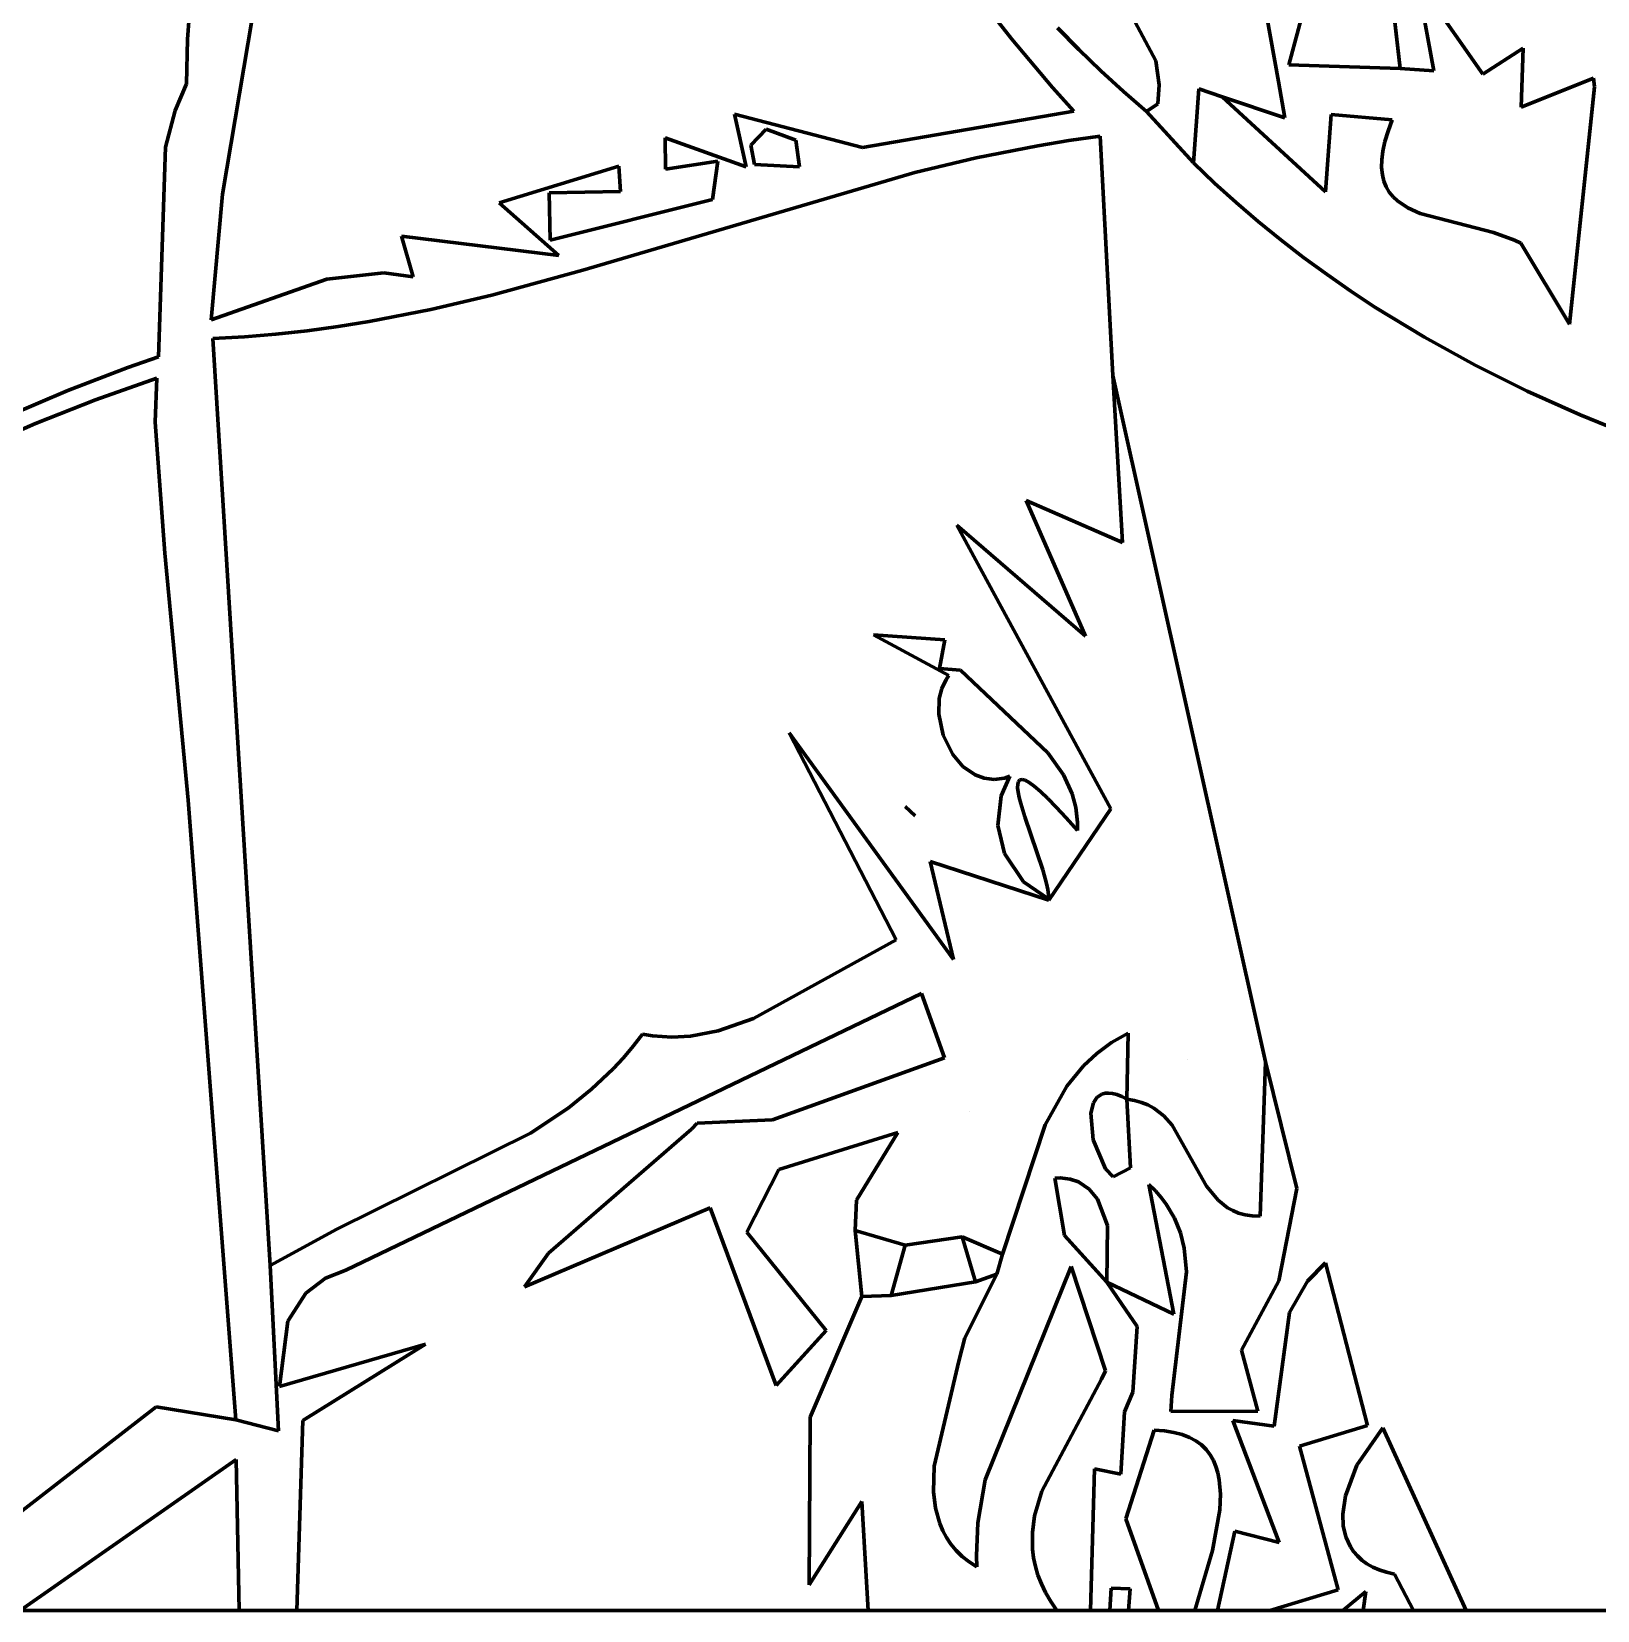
# Model space of a CAD drawing. Header units: millimetres. Extents: x 0 to 10.4, y 0 to 8.2.
# Drawn here: x 5.85 to 6.574, y 0 to 0.73 of the extents above; entities that cross this region are included whole.
import ezdxf

# ---------------------------------------------------------------- set-up
doc = ezdxf.new("R2010")
doc.units = ezdxf.units.MM
for name, color, linetype, lineweight in [('color#000000ff', 7, 'CONTINUOUS', 100), ('color#929292ff', 7, 'CONTINUOUS', 100), ('color#ffffffff', 7, 'CONTINUOUS', 100)]:
    doc.layers.add(name, color=color, linetype=linetype, lineweight=lineweight)

msp = doc.modelspace()

# ---------------------------------------------------------------- linework, layer by layer
at = {"layer": 'color#000000ff'}
for p, q in [((5.98856, 0.95598), (5.93783, 0.65459)), ((6.45235, 0.79392), (6.43092, 0.71444)), ((6.42612, 0.70662), (6.41532, 0.76684)), ((6.49796, 0.71158), (6.4902, 0.75366)), ((6.4902, 0.75366), (6.52067, 0.71009)), ((5.92169, 0.72621), (5.9232, 0.74675)), ((6.30286, 0.72618), (6.2849, 0.74921)), ((6.32402, 0.73151), (6.33385, 0.7214)), ((5.92117, 0.70554), (5.92169, 0.72621)), ((6.32169, 0.70383), (6.30286, 0.72618)), ((6.33385, 0.7214), (6.34397, 0.71158)), ((6.52067, 0.71009), (6.53932, 0.72215)), ((6.53932, 0.72215), (6.53842, 0.69478)), ((6.34397, 0.71158), (6.35441, 0.70205)), ((6.43092, 0.71444), (6.4824, 0.71276)), ((6.4824, 0.71276), (6.49796, 0.71158)), ((6.53842, 0.69478), (6.57177, 0.70823)), ((6.57177, 0.70823), (6.57229, 0.70425)), ((5.91597, 0.69326), (5.92117, 0.70554)), ((6.33142, 0.69292), (6.32169, 0.70383)), ((6.35441, 0.70205), (6.36514, 0.69284)), ((6.42912, 0.68986), (6.42612, 0.70662)), ((6.57229, 0.70425), (6.56066, 0.59451)), ((5.91141, 0.67638), (5.91597, 0.69326)), ((6.44784, 0.65562), (6.40006, 0.69964)), ((6.40006, 0.69964), (6.42912, 0.68986)), ((6.17997, 0.66719), (6.17454, 0.69161)), ((6.17454, 0.69161), (6.23383, 0.6761)), ((6.23383, 0.6761), (6.33142, 0.69292)), ((6.36514, 0.69284), (6.38679, 0.66905)), ((6.45055, 0.69137), (6.44784, 0.65562)), ((6.47876, 0.68894), (6.45055, 0.69137)), ((6.47681, 0.68371), (6.47876, 0.68894)), ((6.14264, 0.66614), (6.14248, 0.68057)), ((6.14248, 0.68057), (6.17997, 0.66719)), ((6.18929, 0.68472), (6.1822, 0.67732)), ((6.20299, 0.6795), (6.18929, 0.68472)), ((6.20461, 0.66716), (6.20299, 0.6795)), ((6.32921, 0.67935), (6.31485, 0.67698)), ((6.34366, 0.68137), (6.32921, 0.67935)), ((6.34954, 0.5708), (6.34366, 0.68137)), ((6.47439, 0.67451), (6.47536, 0.6789)), ((6.47536, 0.6789), (6.47681, 0.68371)), ((5.90815, 0.57942), (5.91141, 0.67638)), ((6.1822, 0.67732), (6.18375, 0.66832)), ((6.31485, 0.67698), (6.28632, 0.67132)), ((6.47389, 0.6705), (6.47439, 0.67451)), ((6.06575, 0.65061), (6.12112, 0.66761)), ((6.25802, 0.6646), (6.10437, 0.61944)), ((6.12112, 0.66761), (6.12185, 0.65589)), ((6.16682, 0.66978), (6.14264, 0.66614)), ((6.16446, 0.65218), (6.16682, 0.66978)), ((6.18375, 0.66832), (6.20461, 0.66716)), ((6.28632, 0.67132), (6.25802, 0.6646)), ((6.38679, 0.66905), (6.39655, 0.65972)), ((6.47382, 0.66686), (6.47389, 0.6705)), ((6.47416, 0.66357), (6.47382, 0.66686)), ((6.39655, 0.65972), (6.40653, 0.65069)), ((6.47488, 0.66059), (6.47416, 0.66357)), ((6.47597, 0.65792), (6.47488, 0.66059)), ((6.47739, 0.65552), (6.47597, 0.65792)), ((5.93783, 0.65459), (5.93255, 0.59656)), ((6.09339, 0.6263), (6.06575, 0.65061)), ((6.12185, 0.65589), (6.08888, 0.6552)), ((6.08888, 0.6552), (6.08935, 0.6334)), ((6.08935, 0.6334), (6.16446, 0.65218)), ((6.40653, 0.65069), (6.41673, 0.64194)), ((6.47912, 0.65338), (6.47739, 0.65552)), ((6.48114, 0.65148), (6.47912, 0.65338)), ((6.48594, 0.64828), (6.48114, 0.65148)), ((6.49159, 0.64574), (6.48594, 0.64828)), ((6.52563, 0.63692), (6.49159, 0.64574)), ((6.026, 0.61645), (6.02054, 0.63518)), ((6.02054, 0.63518), (6.09339, 0.6263)), ((6.41673, 0.64194), (6.42715, 0.63348)), ((6.53531, 0.63337), (6.52563, 0.63692)), ((6.42715, 0.63348), (6.43777, 0.6253)), ((6.53826, 0.63189), (6.53531, 0.63337)), ((6.56066, 0.59451), (6.53826, 0.63189)), ((6.43777, 0.6253), (6.44858, 0.6174)), ((5.93255, 0.59656), (5.98611, 0.61533)), ((5.98611, 0.61533), (6.01242, 0.61821)), ((6.01242, 0.61821), (6.026, 0.61645)), ((6.10437, 0.61944), (6.06234, 0.60798)), ((6.44858, 0.6174), (6.45958, 0.60977)), ((6.06234, 0.60798), (6.03412, 0.60133)), ((6.45958, 0.60977), (6.47076, 0.6024)), ((6.03412, 0.60133), (6.00568, 0.59574)), ((6.47076, 0.6024), (6.49362, 0.58846)), ((5.97698, 0.59145), (5.96251, 0.58986)), ((5.99136, 0.59342), (5.97698, 0.59145)), ((6.00568, 0.59574), (5.99136, 0.59342)), ((5.94795, 0.58869), (5.93331, 0.58796)), ((5.93331, 0.58796), (5.95983, 0.15942)), ((5.96251, 0.58986), (5.94795, 0.58869)), ((6.49362, 0.58846), (6.5171, 0.57554)), ((5.89405, 0.57449), (5.90815, 0.57942)), ((5.86624, 0.56383), (5.89405, 0.57449)), ((5.90748, 0.56955), (5.87914, 0.55961)), ((5.90671, 0.5492), (5.90748, 0.56955)), ((6.42017, 0.25355), (6.34954, 0.5708)), ((6.5171, 0.57554), (6.54113, 0.5636)), ((5.83892, 0.55219), (5.86624, 0.56383)), ((6.54113, 0.5636), (6.56565, 0.5526)), ((5.87914, 0.55961), (5.85128, 0.54861)), ((5.85128, 0.54861), (5.8239, 0.5366)), ((5.91107, 0.48869), (5.90671, 0.5492)), ((6.56565, 0.5526), (6.5906, 0.54251)), ((5.92196, 0.37452), (5.91107, 0.48869)), ((6.23885, 0.45092), (6.27179, 0.44854)), ((6.2737, 0.43218), (6.23885, 0.45092)), ((6.27179, 0.44854), (6.26941, 0.43537)), ((6.26941, 0.43537), (6.27903, 0.43454)), ((6.27239, 0.43027), (6.2737, 0.43218)), ((6.27903, 0.43454), (6.3194, 0.39633)), ((6.26928, 0.42152), (6.27043, 0.42608)), ((6.27043, 0.42608), (6.27239, 0.43027)), ((6.26901, 0.41426), (6.26928, 0.42152)), ((6.27106, 0.40448), (6.26901, 0.41426)), ((6.27551, 0.39558), (6.27106, 0.40448)), ((6.2802, 0.39011), (6.27551, 0.39558)), ((6.3194, 0.39633), (6.32678, 0.38615)), ((6.28585, 0.38618), (6.2802, 0.39011)), ((6.29008, 0.38464), (6.28585, 0.38618)), ((6.29461, 0.38412), (6.29008, 0.38464)), ((6.2994, 0.38474), (6.29461, 0.38412)), ((6.29794, 0.37653), (6.30188, 0.38552)), ((6.30188, 0.38552), (6.2994, 0.38474)), ((6.30553, 0.38195), (6.30552, 0.38028)), ((6.30552, 0.38028), (6.30578, 0.37821)), ((6.30584, 0.38318), (6.30553, 0.38195)), ((6.3065, 0.38391), (6.30584, 0.38318)), ((6.30753, 0.3841), (6.3065, 0.38391)), ((6.30896, 0.3837), (6.30753, 0.3841)), ((6.31083, 0.38266), (6.30896, 0.3837)), ((6.31318, 0.38095), (6.31083, 0.38266)), ((6.31603, 0.3785), (6.31318, 0.38095)), ((6.32678, 0.38615), (6.33071, 0.3775)), ((5.94392, 0.08805), (5.92196, 0.37452)), ((6.29631, 0.36283), (6.29794, 0.37653)), ((6.30578, 0.37821), (6.30629, 0.37578)), ((6.30629, 0.37578), (6.30699, 0.37304)), ((6.30699, 0.37304), (6.3089, 0.36683)), ((6.31941, 0.37528), (6.31603, 0.3785)), ((6.32338, 0.37124), (6.31941, 0.37528)), ((6.33071, 0.3775), (6.33236, 0.37113)), ((6.25346, 0.37153), (6.25814, 0.36722)), ((6.25814, 0.36722), (6.25346, 0.37153)), ((6.3089, 0.36683), (6.31715, 0.34231)), ((6.32794, 0.36633), (6.32338, 0.37124)), ((6.33315, 0.3605), (6.32794, 0.36633)), ((6.33236, 0.37113), (6.33313, 0.3642)), ((6.29939, 0.3498), (6.29631, 0.36283)), ((6.33313, 0.3642), (6.33315, 0.3605)), ((6.30828, 0.33678), (6.29939, 0.3498)), ((6.31989, 0.32868), (6.30828, 0.33678)), ((6.31715, 0.34231), (6.31886, 0.33605)), ((6.31886, 0.33605), (6.31944, 0.33327)), ((6.31944, 0.33327), (6.3198, 0.3308)), ((6.3198, 0.3308), (6.31989, 0.32868)), ((6.38424, 0.25472), (6.38424, 0.25472)), ((6.4346, 0.19499), (6.42017, 0.25355)), ((6.33933, 0.22977), (6.34057, 0.23467)), ((6.34057, 0.23467), (6.34218, 0.2371)), ((6.34218, 0.2371), (6.34449, 0.23865)), ((6.34449, 0.23865), (6.34592, 0.23904)), ((6.34592, 0.23904), (6.34754, 0.23915)), ((6.34754, 0.23915), (6.34936, 0.23896)), ((6.34936, 0.23896), (6.35138, 0.23844)), ((6.35138, 0.23844), (6.35362, 0.23758)), ((6.35362, 0.23758), (6.35608, 0.23635)), ((6.35608, 0.23635), (6.35767, 0.20453)), ((6.28327, 0.23062), (6.28327, 0.23062)), ((6.34045, 0.21747), (6.33933, 0.22977)), ((6.34621, 0.20409), (6.34045, 0.21747)), ((6.35767, 0.20453), (6.34962, 0.20036)), ((6.32276, 0.1998), (6.32524, 0.19989)), ((6.32712, 0.17325), (6.32276, 0.1998)), ((6.32524, 0.19989), (6.32976, 0.19938)), ((6.32976, 0.19938), (6.33372, 0.19805)), ((6.33372, 0.19805), (6.33866, 0.19471)), ((6.34962, 0.20036), (6.34621, 0.20409)), ((6.33866, 0.19471), (6.34249, 0.19003)), ((6.34249, 0.19003), (6.34712, 0.17795)), ((6.37771, 0.13694), (6.36616, 0.19682)), ((6.36616, 0.19682), (6.36921, 0.19391)), ((6.36921, 0.19391), (6.3719, 0.19089)), ((6.3719, 0.19089), (6.37427, 0.18779)), ((6.42637, 0.15228), (6.4346, 0.19499)), ((6.37427, 0.18779), (6.37808, 0.18132)), ((6.23042, 0.17566), (6.25345, 0.16875)), ((6.23351, 0.14503), (6.23042, 0.17566)), ((6.34712, 0.17795), (6.34671, 0.15178)), ((6.37808, 0.18132), (6.38077, 0.17455)), ((6.25345, 0.16875), (6.24707, 0.14561)), ((6.27985, 0.17268), (6.29845, 0.16464)), ((6.286, 0.15185), (6.27985, 0.17268)), ((6.34671, 0.15178), (6.32712, 0.17325)), ((6.38077, 0.17455), (6.38249, 0.16751)), ((6.29845, 0.16464), (6.29588, 0.15539)), ((6.38249, 0.16751), (6.38354, 0.15655)), ((6.44786, 0.16067), (6.43948, 0.15222)), ((6.46726, 0.08544), (6.44786, 0.16067)), ((5.95983, 0.15942), (5.96372, 0.08298)), ((6.29588, 0.15539), (6.286, 0.15185)), ((6.38354, 0.15655), (6.37675, 0.09927)), ((6.35367, 0.14159), (6.34671, 0.15178)), ((6.34671, 0.15178), (6.37771, 0.13694)), ((6.4091, 0.12031), (6.42637, 0.15228)), ((6.43948, 0.15222), (6.4312, 0.13774)), ((6.24707, 0.14561), (6.23351, 0.14503)), ((6.36084, 0.13122), (6.35367, 0.14159)), ((6.4312, 0.13774), (6.42418, 0.08515)), ((6.35878, 0.10087), (6.36084, 0.13122)), ((6.41653, 0.09211), (6.4091, 0.12031)), ((6.355, 0.09173), (6.35878, 0.10087)), ((6.37675, 0.09927), (6.37629, 0.09193)), ((5.96372, 0.08298), (5.94392, 0.08805)), ((6.35316, 0.06298), (6.355, 0.09173)), ((6.37629, 0.09193), (6.41653, 0.09211)), ((6.42418, 0.08515), (6.40501, 0.08775)), ((6.40501, 0.08775), (6.42638, 0.03142)), ((6.36869, 0.08327), (6.35549, 0.04238)), ((6.37344, 0.08296), (6.36869, 0.08327)), ((6.37772, 0.08229), (6.37344, 0.08296)), ((6.38153, 0.0813), (6.37772, 0.08229)), ((6.38492, 0.07998), (6.38153, 0.0813)), ((6.43584, 0.07585), (6.46726, 0.08544)), ((6.47433, 0.08444), (6.46236, 0.06715)), ((6.51289, 0), (6.47433, 0.08444)), ((6.38789, 0.07837), (6.38492, 0.07998)), ((6.39046, 0.07649), (6.38789, 0.07837)), ((6.39267, 0.07434), (6.39046, 0.07649)), ((6.39451, 0.07196), (6.39267, 0.07434)), ((6.45375, 0.00959), (6.43584, 0.07585)), ((6.39603, 0.06935), (6.39451, 0.07196)), ((6.39723, 0.06654), (6.39603, 0.06935)), ((6.39814, 0.06355), (6.39723, 0.06654)), ((6.46236, 0.06715), (6.45707, 0.05299)), ((6.33926, 0), (6.34113, 0.0654)), ((6.34113, 0.0654), (6.35316, 0.06298)), ((6.39877, 0.0604), (6.39814, 0.06355)), ((6.39931, 0.05367), (6.39877, 0.0604)), ((6.39899, 0.04651), (6.39931, 0.05367)), ((6.45707, 0.05299), (6.45588, 0.04454)), ((6.39556, 0.02774), (6.39899, 0.04651)), ((6.45588, 0.04454), (6.4561, 0.03914)), ((6.35549, 0.04238), (6.37061, 0)), ((6.40595, 0.03663), (6.39793, 0)), ((6.42638, 0.03142), (6.40595, 0.03663)), ((6.4561, 0.03914), (6.45723, 0.03404)), ((6.45723, 0.03404), (6.45937, 0.02935)), ((6.45937, 0.02935), (6.46084, 0.02719)), ((6.38748, 0), (6.39556, 0.02774)), ((6.46084, 0.02719), (6.4626, 0.02517)), ((6.4626, 0.02517), (6.46465, 0.0233)), ((6.46465, 0.0233), (6.46701, 0.0216)), ((6.46701, 0.0216), (6.46969, 0.02007)), ((6.46969, 0.02007), (6.4727, 0.01874)), ((6.4727, 0.01874), (6.47605, 0.01761)), ((6.47605, 0.01761), (6.47975, 0.01669)), ((6.47975, 0.01669), (6.48863, 0)), ((6.34877, 0.01027), (6.3482, 0)), ((6.35756, 0.01002), (6.34877, 0.01027)), ((6.35671, 0), (6.35756, 0.01002)), ((6.42215, 0), (6.45375, 0.00959)), ((6.46659, 0.00868), (6.45587, 0)), ((6.46535, 0), (6.46659, 0.00868)), ((6.3482, 0), (6.33926, 0)), ((6.37061, 0), (6.35671, 0)), ((6.39793, 0), (6.38748, 0)), ((6.45587, 0), (6.42215, 0)), ((6.48863, 0), (6.46535, 0)), ((6.73854, 0), (6.51289, 0))]:
    msp.add_line(p, q, dxfattribs=at)
at = {"layer": 'color#929292ff'}
for p, q in [((6.43092, 0.71444), (6.45235, 0.79392)), ((6.36939, 0.71621), (6.34238, 0.76705)), ((6.41532, 0.76684), (6.42612, 0.70662)), ((6.47639, 0.76476), (6.4824, 0.71276)), ((6.37101, 0.70515), (6.36939, 0.71621)), ((6.4824, 0.71276), (6.43092, 0.71444)), ((6.3703, 0.69642), (6.37101, 0.70515)), ((6.38931, 0.70325), (6.38679, 0.66905)), ((6.40006, 0.69964), (6.38931, 0.70325)), ((6.42612, 0.70662), (6.42912, 0.68986)), ((6.36514, 0.69284), (6.3703, 0.69642)), ((6.42912, 0.68986), (6.40006, 0.69964)), ((6.38679, 0.66905), (6.36514, 0.69284)), ((6.34954, 0.5708), (6.42017, 0.25355)), ((6.35395, 0.4936), (6.34954, 0.5708)), ((6.33695, 0.45026), (6.30949, 0.51297)), ((6.30949, 0.51297), (6.35395, 0.4936)), ((6.34864, 0.37044), (6.2774, 0.50158)), ((6.2774, 0.50158), (6.33695, 0.45026)), ((6.24938, 0.30991), (6.19984, 0.40555)), ((6.19984, 0.40555), (6.27583, 0.30092)), ((6.31986, 0.32827), (6.34864, 0.37044)), ((6.27583, 0.30092), (6.26511, 0.34615)), ((6.26511, 0.34615), (6.31986, 0.32827)), ((6.18329, 0.27362), (6.24938, 0.30991)), ((6.26103, 0.28507), (5.99484, 0.15724)), ((6.27176, 0.25539), (6.26103, 0.28507)), ((6.16699, 0.26783), (6.18329, 0.27362)), ((6.12777, 0.26073), (6.13204, 0.26632)), ((6.13204, 0.26632), (6.13662, 0.26558)), ((6.13662, 0.26558), (6.14558, 0.26498)), ((6.14558, 0.26498), (6.1543, 0.26543)), ((6.1543, 0.26543), (6.16699, 0.26783)), ((6.35664, 0.26683), (6.34893, 0.26244)), ((6.35608, 0.23635), (6.35664, 0.26683)), ((6.12326, 0.2554), (6.12777, 0.26073)), ((6.34209, 0.25739), (6.33604, 0.25174)), ((6.34893, 0.26244), (6.34209, 0.25739)), ((6.10843, 0.24086), (6.11852, 0.25033)), ((6.11852, 0.25033), (6.12326, 0.2554)), ((6.19208, 0.22673), (6.27176, 0.25539)), ((6.33604, 0.25174), (6.32828, 0.2423)), ((6.38424, 0.25472), (6.38424, 0.25472)), ((6.38424, 0.25472), (6.38424, 0.25472)), ((6.42017, 0.25355), (6.41759, 0.18218)), ((6.09761, 0.23222), (6.10843, 0.24086)), ((6.32828, 0.2423), (6.3182, 0.22449)), ((6.3596, 0.23574), (6.35608, 0.23635)), ((6.36282, 0.23483), (6.3596, 0.23574)), ((6.36576, 0.23364), (6.36282, 0.23483)), ((6.36843, 0.2322), (6.36576, 0.23364)), ((6.08021, 0.22057), (6.09761, 0.23222)), ((6.15736, 0.22523), (6.19208, 0.22673)), ((6.28327, 0.23062), (6.28327, 0.23062)), ((6.3731, 0.22865), (6.36843, 0.2322)), ((6.37699, 0.22436), (6.3731, 0.22865)), ((5.99062, 0.17618), (6.08021, 0.22057)), ((6.08863, 0.16509), (6.15476, 0.22243)), ((6.15476, 0.22243), (6.15736, 0.22523)), ((6.25009, 0.22093), (6.19513, 0.20386)), ((6.23107, 0.18968), (6.25009, 0.22093)), ((6.3182, 0.22449), (6.29845, 0.16464)), ((6.3929, 0.19606), (6.37699, 0.22436)), ((6.19513, 0.20386), (6.18032, 0.17487)), ((6.39817, 0.18956), (6.3929, 0.19606)), ((6.16337, 0.18606), (6.07743, 0.14955)), ((6.19385, 0.10389), (6.16337, 0.18606)), ((6.23042, 0.17566), (6.23107, 0.18968)), ((6.40251, 0.18615), (6.39817, 0.18956)), ((6.40499, 0.18479), (6.40251, 0.18615)), ((6.40772, 0.18368), (6.40499, 0.18479)), ((6.41071, 0.18287), (6.40772, 0.18368)), ((6.414, 0.18236), (6.41071, 0.18287)), ((5.95983, 0.15942), (5.99062, 0.17618)), ((6.25345, 0.16875), (6.23042, 0.17566)), ((6.41759, 0.18218), (6.414, 0.18236)), ((6.18032, 0.17487), (6.21692, 0.1294)), ((6.27985, 0.17268), (6.25345, 0.16875)), ((6.29845, 0.16464), (6.27985, 0.17268)), ((6.07743, 0.14955), (6.08863, 0.16509)), ((5.96372, 0.08298), (5.95983, 0.15942)), ((5.98542, 0.15354), (5.97631, 0.14667)), ((5.99484, 0.15724), (5.98542, 0.15354)), ((6.29588, 0.15539), (6.2811, 0.12593)), ((6.286, 0.15185), (6.29588, 0.15539)), ((6.29042, 0.06029), (6.33019, 0.15902)), ((6.33019, 0.15902), (6.34608, 0.11067)), ((5.97631, 0.14667), (5.96803, 0.1337)), ((6.24707, 0.14561), (6.286, 0.15185)), ((6.20956, 0.08936), (6.23351, 0.14503)), ((6.23351, 0.14503), (6.24707, 0.14561)), ((5.96803, 0.1337), (5.96423, 0.10343)), ((6.21692, 0.1294), (6.19385, 0.10389)), ((6.2811, 0.12593), (6.27829, 0.11517)), ((5.96423, 0.10343), (6.03176, 0.12305)), ((6.03176, 0.12305), (5.97501, 0.08777)), ((6.27829, 0.11517), (6.26696, 0.0667)), ((6.34608, 0.11067), (6.34426, 0.10696)), ((6.34426, 0.10696), (6.31669, 0.0551)), ((5.78562, 0), (5.90712, 0.09413)), ((5.90712, 0.09413), (5.94392, 0.08805)), ((5.94392, 0.08805), (5.96372, 0.08298)), ((5.97501, 0.08777), (5.97218, 0)), ((6.20916, 0.01183), (6.20956, 0.08936)), ((5.94419, 0.06983), (5.84432, 0)), ((5.94548, 0), (5.94419, 0.06983)), ((6.26696, 0.0667), (6.26664, 0.05483)), ((6.28714, 0.04047), (6.29042, 0.06029)), ((6.26664, 0.05483), (6.26753, 0.0473)), ((6.31669, 0.0551), (6.31338, 0.04374)), ((6.23349, 0.05039), (6.20916, 0.01183)), ((6.23637, 0), (6.23349, 0.05039)), ((6.26753, 0.0473), (6.26946, 0.0402)), ((6.26946, 0.0402), (6.27087, 0.03685)), ((6.27087, 0.03685), (6.2726, 0.03363)), ((6.28651, 0.02525), (6.28714, 0.04047)), ((6.31338, 0.04374), (6.31233, 0.03606)), ((6.2726, 0.03363), (6.27467, 0.03057)), ((6.27467, 0.03057), (6.27709, 0.02767)), ((6.31233, 0.03606), (6.31239, 0.02827)), ((6.27709, 0.02767), (6.27989, 0.02495)), ((6.27989, 0.02495), (6.28308, 0.02242)), ((6.28308, 0.02242), (6.28669, 0.02009)), ((6.28669, 0.02009), (6.28651, 0.02525)), ((6.31239, 0.02827), (6.31288, 0.02433)), ((6.31288, 0.02433), (6.31372, 0.02037)), ((6.31372, 0.02037), (6.31492, 0.01637)), ((6.31492, 0.01637), (6.31649, 0.01233)), ((6.31649, 0.01233), (6.31846, 0.00826)), ((6.31846, 0.00826), (6.32086, 0.00415)), ((5.97218, 0), (5.94548, 0)), ((6.32369, 0), (6.23637, 0)), ((6.32086, 0.00415), (6.32369, 0))]:
    msp.add_line(p, q, dxfattribs=at)
at = {"layer": 'color#ffffffff'}
for p, q in [((5.93783, 0.65459), (5.98856, 0.95598)), ((6.34238, 0.76705), (6.36939, 0.71621)), ((6.4824, 0.71276), (6.47639, 0.76476)), ((6.52067, 0.71009), (6.4902, 0.75366)), ((6.4902, 0.75366), (6.49796, 0.71158)), ((5.9232, 0.74675), (5.92169, 0.72621)), ((6.2849, 0.74921), (6.30286, 0.72618)), ((6.33385, 0.7214), (6.32402, 0.73151)), ((5.92169, 0.72621), (5.92117, 0.70554)), ((6.30286, 0.72618), (6.32169, 0.70383)), ((6.34397, 0.71158), (6.33385, 0.7214)), ((6.36939, 0.71621), (6.37101, 0.70515)), ((6.53932, 0.72215), (6.52067, 0.71009)), ((6.53842, 0.69478), (6.53932, 0.72215)), ((6.35441, 0.70205), (6.34397, 0.71158)), ((6.49796, 0.71158), (6.4824, 0.71276)), ((6.57177, 0.70823), (6.53842, 0.69478)), ((6.57229, 0.70425), (6.57177, 0.70823)), ((5.92117, 0.70554), (5.91597, 0.69326)), ((6.32169, 0.70383), (6.33142, 0.69292)), ((6.36514, 0.69284), (6.35441, 0.70205)), ((6.37101, 0.70515), (6.3703, 0.69642)), ((6.38679, 0.66905), (6.38931, 0.70325)), ((6.38931, 0.70325), (6.40006, 0.69964)), ((6.56066, 0.59451), (6.57229, 0.70425)), ((5.91597, 0.69326), (5.91141, 0.67638)), ((6.3703, 0.69642), (6.36514, 0.69284)), ((6.40006, 0.69964), (6.44784, 0.65562)), ((6.23383, 0.6761), (6.17454, 0.69161)), ((6.17454, 0.69161), (6.17997, 0.66719)), ((6.33142, 0.69292), (6.23383, 0.6761)), ((6.44784, 0.65562), (6.45055, 0.69137)), ((6.45055, 0.69137), (6.47876, 0.68894)), ((6.47876, 0.68894), (6.47681, 0.68371)), ((6.17997, 0.66719), (6.14248, 0.68057)), ((6.14248, 0.68057), (6.14264, 0.66614)), ((6.1822, 0.67732), (6.18929, 0.68472)), ((6.18929, 0.68472), (6.20299, 0.6795)), ((6.20299, 0.6795), (6.20461, 0.66716)), ((6.31485, 0.67698), (6.32921, 0.67935)), ((6.32921, 0.67935), (6.34366, 0.68137)), ((6.34366, 0.68137), (6.34954, 0.5708)), ((6.47536, 0.6789), (6.47439, 0.67451)), ((6.47681, 0.68371), (6.47536, 0.6789)), ((5.91141, 0.67638), (5.90815, 0.57942)), ((6.18375, 0.66832), (6.1822, 0.67732)), ((6.28632, 0.67132), (6.31485, 0.67698)), ((6.47439, 0.67451), (6.47389, 0.6705)), ((6.12112, 0.66761), (6.06575, 0.65061)), ((6.10437, 0.61944), (6.25802, 0.6646)), ((6.12185, 0.65589), (6.12112, 0.66761)), ((6.14264, 0.66614), (6.16682, 0.66978)), ((6.16682, 0.66978), (6.16446, 0.65218)), ((6.20461, 0.66716), (6.18375, 0.66832)), ((6.25802, 0.6646), (6.28632, 0.67132)), ((6.39655, 0.65972), (6.38679, 0.66905)), ((6.47389, 0.6705), (6.47382, 0.66686)), ((6.47382, 0.66686), (6.47416, 0.66357)), ((6.40653, 0.65069), (6.39655, 0.65972)), ((6.47416, 0.66357), (6.47488, 0.66059)), ((6.47488, 0.66059), (6.47597, 0.65792)), ((6.47597, 0.65792), (6.47739, 0.65552)), ((5.93255, 0.59656), (5.93783, 0.65459)), ((6.06575, 0.65061), (6.09339, 0.6263)), ((6.08888, 0.6552), (6.12185, 0.65589)), ((6.08935, 0.6334), (6.08888, 0.6552)), ((6.16446, 0.65218), (6.08935, 0.6334)), ((6.41673, 0.64194), (6.40653, 0.65069)), ((6.47739, 0.65552), (6.47912, 0.65338)), ((6.47912, 0.65338), (6.48114, 0.65148)), ((6.48114, 0.65148), (6.48594, 0.64828)), ((6.48594, 0.64828), (6.49159, 0.64574)), ((6.49159, 0.64574), (6.52563, 0.63692)), ((6.09339, 0.6263), (6.02054, 0.63518)), ((6.02054, 0.63518), (6.026, 0.61645)), ((6.42715, 0.63348), (6.41673, 0.64194)), ((6.52563, 0.63692), (6.53531, 0.63337)), ((6.43777, 0.6253), (6.42715, 0.63348)), ((6.53531, 0.63337), (6.53826, 0.63189)), ((6.53826, 0.63189), (6.56066, 0.59451)), ((6.44858, 0.6174), (6.43777, 0.6253)), ((5.98611, 0.61533), (5.93255, 0.59656)), ((6.01242, 0.61821), (5.98611, 0.61533)), ((6.026, 0.61645), (6.01242, 0.61821)), ((6.06234, 0.60798), (6.10437, 0.61944)), ((6.45958, 0.60977), (6.44858, 0.6174)), ((6.03412, 0.60133), (6.06234, 0.60798)), ((6.47076, 0.6024), (6.45958, 0.60977)), ((6.00568, 0.59574), (6.03412, 0.60133)), ((6.49362, 0.58846), (6.47076, 0.6024)), ((5.96251, 0.58986), (5.97698, 0.59145)), ((5.97698, 0.59145), (5.99136, 0.59342)), ((5.99136, 0.59342), (6.00568, 0.59574)), ((5.93331, 0.58796), (5.94795, 0.58869)), ((5.95983, 0.15942), (5.93331, 0.58796)), ((5.94795, 0.58869), (5.96251, 0.58986)), ((6.5171, 0.57554), (6.49362, 0.58846)), ((5.90815, 0.57942), (5.89405, 0.57449)), ((5.89405, 0.57449), (5.86624, 0.56383)), ((5.87914, 0.55961), (5.90748, 0.56955)), ((5.90748, 0.56955), (5.90671, 0.5492)), ((6.34954, 0.5708), (6.35395, 0.4936)), ((6.54113, 0.5636), (6.5171, 0.57554)), ((5.86624, 0.56383), (5.83892, 0.55219)), ((6.56565, 0.5526), (6.54113, 0.5636)), ((5.85128, 0.54861), (5.87914, 0.55961)), ((5.8239, 0.5366), (5.85128, 0.54861)), ((5.90671, 0.5492), (5.91107, 0.48869)), ((6.5906, 0.54251), (6.56565, 0.5526)), ((6.35395, 0.4936), (6.30949, 0.51297)), ((6.30949, 0.51297), (6.33695, 0.45026)), ((6.33695, 0.45026), (6.2774, 0.50158)), ((6.2774, 0.50158), (6.34864, 0.37044)), ((5.91107, 0.48869), (5.92196, 0.37452)), ((6.23885, 0.45092), (6.2737, 0.43218)), ((6.27179, 0.44854), (6.23885, 0.45092)), ((6.26941, 0.43537), (6.27179, 0.44854)), ((6.27903, 0.43454), (6.26941, 0.43537)), ((6.2737, 0.43218), (6.27239, 0.43027)), ((6.3194, 0.39633), (6.27903, 0.43454)), ((6.27043, 0.42608), (6.26928, 0.42152)), ((6.27239, 0.43027), (6.27043, 0.42608)), ((6.26928, 0.42152), (6.26901, 0.41426)), ((6.26901, 0.41426), (6.27106, 0.40448)), ((6.27583, 0.30092), (6.19984, 0.40555)), ((6.19984, 0.40555), (6.24938, 0.30991)), ((6.27106, 0.40448), (6.27551, 0.39558)), ((6.27551, 0.39558), (6.2802, 0.39011)), ((6.32678, 0.38615), (6.3194, 0.39633)), ((6.2802, 0.39011), (6.28585, 0.38618)), ((6.28585, 0.38618), (6.29008, 0.38464)), ((6.29008, 0.38464), (6.29461, 0.38412)), ((6.29461, 0.38412), (6.2994, 0.38474)), ((6.30188, 0.38552), (6.29794, 0.37653)), ((6.2994, 0.38474), (6.30188, 0.38552)), ((6.30552, 0.38028), (6.30553, 0.38195)), ((6.30578, 0.37821), (6.30552, 0.38028)), ((6.30553, 0.38195), (6.30584, 0.38318)), ((6.30584, 0.38318), (6.3065, 0.38391)), ((6.3065, 0.38391), (6.30753, 0.3841)), ((6.30753, 0.3841), (6.30896, 0.3837)), ((6.30896, 0.3837), (6.31083, 0.38266)), ((6.31083, 0.38266), (6.31318, 0.38095)), ((6.31318, 0.38095), (6.31603, 0.3785)), ((6.33071, 0.3775), (6.32678, 0.38615)), ((5.92196, 0.37452), (5.94392, 0.08805)), ((6.29794, 0.37653), (6.29631, 0.36283)), ((6.30629, 0.37578), (6.30578, 0.37821)), ((6.30699, 0.37304), (6.30629, 0.37578)), ((6.3089, 0.36683), (6.30699, 0.37304)), ((6.31603, 0.3785), (6.31941, 0.37528)), ((6.31941, 0.37528), (6.32338, 0.37124)), ((6.33236, 0.37113), (6.33071, 0.3775)), ((6.25346, 0.37153), (6.25814, 0.36722)), ((6.25814, 0.36722), (6.25346, 0.37153)), ((6.31715, 0.34231), (6.3089, 0.36683)), ((6.34864, 0.37044), (6.31986, 0.32827)), ((6.32338, 0.37124), (6.32794, 0.36633)), ((6.32794, 0.36633), (6.33315, 0.3605)), ((6.33313, 0.3642), (6.33236, 0.37113)), ((6.29631, 0.36283), (6.29939, 0.3498)), ((6.33315, 0.3605), (6.33313, 0.3642)), ((6.31986, 0.32827), (6.26511, 0.34615)), ((6.26511, 0.34615), (6.27583, 0.30092)), ((6.29939, 0.3498), (6.30828, 0.33678)), ((6.30828, 0.33678), (6.31989, 0.32868)), ((6.31886, 0.33605), (6.31715, 0.34231)), ((6.31944, 0.33327), (6.31886, 0.33605)), ((6.3198, 0.3308), (6.31944, 0.33327)), ((6.31989, 0.32868), (6.3198, 0.3308)), ((6.24938, 0.30991), (6.18329, 0.27362)), ((5.99484, 0.15724), (6.26103, 0.28507)), ((6.26103, 0.28507), (6.27176, 0.25539)), ((6.18329, 0.27362), (6.16699, 0.26783)), ((6.13204, 0.26632), (6.12777, 0.26073)), ((6.13662, 0.26558), (6.13204, 0.26632)), ((6.14558, 0.26498), (6.13662, 0.26558)), ((6.1543, 0.26543), (6.14558, 0.26498)), ((6.16699, 0.26783), (6.1543, 0.26543)), ((6.34893, 0.26244), (6.35664, 0.26683)), ((6.35664, 0.26683), (6.35608, 0.23635)), ((6.12777, 0.26073), (6.12326, 0.2554)), ((6.33604, 0.25174), (6.34209, 0.25739)), ((6.34209, 0.25739), (6.34893, 0.26244)), ((6.11852, 0.25033), (6.10843, 0.24086)), ((6.12326, 0.2554), (6.11852, 0.25033)), ((6.27176, 0.25539), (6.19208, 0.22673)), ((6.32828, 0.2423), (6.33604, 0.25174)), ((6.38424, 0.25472), (6.38424, 0.25472)), ((6.41759, 0.18218), (6.42017, 0.25355)), ((6.42017, 0.25355), (6.4346, 0.19499)), ((6.10843, 0.24086), (6.09761, 0.23222)), ((6.3182, 0.22449), (6.32828, 0.2423)), ((6.34057, 0.23467), (6.33933, 0.22977)), ((6.34218, 0.2371), (6.34057, 0.23467)), ((6.34449, 0.23865), (6.34218, 0.2371)), ((6.34592, 0.23904), (6.34449, 0.23865)), ((6.34754, 0.23915), (6.34592, 0.23904)), ((6.34936, 0.23896), (6.34754, 0.23915)), ((6.35138, 0.23844), (6.34936, 0.23896)), ((6.35362, 0.23758), (6.35138, 0.23844)), ((6.35608, 0.23635), (6.35362, 0.23758)), ((6.35767, 0.20453), (6.35608, 0.23635)), ((6.35608, 0.23635), (6.3596, 0.23574)), ((6.3596, 0.23574), (6.36282, 0.23483)), ((6.36282, 0.23483), (6.36576, 0.23364)), ((6.36576, 0.23364), (6.36843, 0.2322)), ((6.09761, 0.23222), (6.08021, 0.22057)), ((6.19208, 0.22673), (6.15736, 0.22523)), ((6.33933, 0.22977), (6.34045, 0.21747)), ((6.36843, 0.2322), (6.3731, 0.22865)), ((6.3731, 0.22865), (6.37699, 0.22436)), ((6.08021, 0.22057), (5.99062, 0.17618)), ((6.15476, 0.22243), (6.08863, 0.16509)), ((6.15736, 0.22523), (6.15476, 0.22243)), ((6.19513, 0.20386), (6.25009, 0.22093)), ((6.25009, 0.22093), (6.23107, 0.18968)), ((6.29845, 0.16464), (6.3182, 0.22449)), ((6.37699, 0.22436), (6.3929, 0.19606)), ((6.34045, 0.21747), (6.34621, 0.20409)), ((6.34962, 0.20036), (6.35767, 0.20453)), ((6.18032, 0.17487), (6.19513, 0.20386)), ((6.32524, 0.19989), (6.32276, 0.1998)), ((6.32276, 0.1998), (6.32712, 0.17325)), ((6.32976, 0.19938), (6.32524, 0.19989)), ((6.33372, 0.19805), (6.32976, 0.19938)), ((6.33866, 0.19471), (6.33372, 0.19805)), ((6.34621, 0.20409), (6.34962, 0.20036)), ((6.34249, 0.19003), (6.33866, 0.19471)), ((6.34712, 0.17795), (6.34249, 0.19003)), ((6.36921, 0.19391), (6.36616, 0.19682)), ((6.36616, 0.19682), (6.37771, 0.13694)), ((6.3719, 0.19089), (6.36921, 0.19391)), ((6.37427, 0.18779), (6.3719, 0.19089)), ((6.3929, 0.19606), (6.39817, 0.18956)), ((6.4346, 0.19499), (6.42637, 0.15228)), ((6.07743, 0.14955), (6.16337, 0.18606)), ((6.16337, 0.18606), (6.19385, 0.10389)), ((6.23107, 0.18968), (6.23042, 0.17566)), ((6.37808, 0.18132), (6.37427, 0.18779)), ((6.39817, 0.18956), (6.40251, 0.18615)), ((6.40251, 0.18615), (6.40499, 0.18479)), ((6.40499, 0.18479), (6.40772, 0.18368)), ((6.40772, 0.18368), (6.41071, 0.18287)), ((6.41071, 0.18287), (6.414, 0.18236)), ((5.99062, 0.17618), (5.95983, 0.15942)), ((6.23042, 0.17566), (6.23351, 0.14503)), ((6.34671, 0.15178), (6.34712, 0.17795)), ((6.38077, 0.17455), (6.37808, 0.18132)), ((6.414, 0.18236), (6.41759, 0.18218)), ((6.21692, 0.1294), (6.18032, 0.17487)), ((6.24707, 0.14561), (6.25345, 0.16875)), ((6.25345, 0.16875), (6.27985, 0.17268)), ((6.27985, 0.17268), (6.286, 0.15185)), ((6.32712, 0.17325), (6.34671, 0.15178)), ((6.38249, 0.16751), (6.38077, 0.17455)), ((6.08863, 0.16509), (6.07743, 0.14955)), ((6.29588, 0.15539), (6.29845, 0.16464)), ((6.38354, 0.15655), (6.38249, 0.16751)), ((6.43948, 0.15222), (6.44786, 0.16067)), ((6.44786, 0.16067), (6.46726, 0.08544)), ((5.97631, 0.14667), (5.98542, 0.15354)), ((5.98542, 0.15354), (5.99484, 0.15724)), ((6.2811, 0.12593), (6.29588, 0.15539)), ((6.33019, 0.15902), (6.29042, 0.06029)), ((6.34608, 0.11067), (6.33019, 0.15902)), ((6.37675, 0.09927), (6.38354, 0.15655)), ((5.96803, 0.1337), (5.97631, 0.14667)), ((6.286, 0.15185), (6.24707, 0.14561)), ((6.37771, 0.13694), (6.34671, 0.15178)), ((6.34671, 0.15178), (6.35367, 0.14159)), ((6.42637, 0.15228), (6.4091, 0.12031)), ((6.4312, 0.13774), (6.43948, 0.15222)), ((6.23351, 0.14503), (6.20956, 0.08936)), ((6.35367, 0.14159), (6.36084, 0.13122)), ((5.96423, 0.10343), (5.96803, 0.1337)), ((6.42418, 0.08515), (6.4312, 0.13774)), ((6.19385, 0.10389), (6.21692, 0.1294)), ((6.27829, 0.11517), (6.2811, 0.12593)), ((6.36084, 0.13122), (6.35878, 0.10087)), ((6.03176, 0.12305), (5.96423, 0.10343)), ((5.97501, 0.08777), (6.03176, 0.12305)), ((6.4091, 0.12031), (6.41653, 0.09211)), ((6.26696, 0.0667), (6.27829, 0.11517)), ((6.34426, 0.10696), (6.34608, 0.11067)), ((6.31669, 0.0551), (6.34426, 0.10696)), ((6.35878, 0.10087), (6.355, 0.09173)), ((6.37629, 0.09193), (6.37675, 0.09927)), ((5.90712, 0.09413), (5.78562, 0)), ((5.94392, 0.08805), (5.90712, 0.09413)), ((5.97218, 0), (5.97501, 0.08777)), ((6.20956, 0.08936), (6.20916, 0.01183)), ((6.355, 0.09173), (6.35316, 0.06298)), ((6.41653, 0.09211), (6.37629, 0.09193)), ((6.42638, 0.03142), (6.40501, 0.08775)), ((6.40501, 0.08775), (6.42418, 0.08515)), ((6.35549, 0.04238), (6.36869, 0.08327)), ((6.36869, 0.08327), (6.37344, 0.08296)), ((6.37344, 0.08296), (6.37772, 0.08229)), ((6.37772, 0.08229), (6.38153, 0.0813)), ((6.38153, 0.0813), (6.38492, 0.07998)), ((6.46726, 0.08544), (6.43584, 0.07585)), ((6.46236, 0.06715), (6.47433, 0.08444)), ((6.47433, 0.08444), (6.51289, 0)), ((6.38492, 0.07998), (6.38789, 0.07837)), ((6.38789, 0.07837), (6.39046, 0.07649)), ((6.39046, 0.07649), (6.39267, 0.07434)), ((6.39267, 0.07434), (6.39451, 0.07196)), ((6.43584, 0.07585), (6.45375, 0.00959)), ((5.84432, 0), (5.94419, 0.06983)), ((5.94419, 0.06983), (5.94548, 0)), ((6.26664, 0.05483), (6.26696, 0.0667)), ((6.39451, 0.07196), (6.39603, 0.06935)), ((6.39603, 0.06935), (6.39723, 0.06654)), ((6.39723, 0.06654), (6.39814, 0.06355)), ((6.45707, 0.05299), (6.46236, 0.06715)), ((6.29042, 0.06029), (6.28714, 0.04047)), ((6.34113, 0.0654), (6.33926, 0)), ((6.35316, 0.06298), (6.34113, 0.0654)), ((6.39814, 0.06355), (6.39877, 0.0604)), ((6.39877, 0.0604), (6.39931, 0.05367)), ((6.26753, 0.0473), (6.26664, 0.05483)), ((6.31338, 0.04374), (6.31669, 0.0551)), ((6.39931, 0.05367), (6.39899, 0.04651)), ((6.45588, 0.04454), (6.45707, 0.05299)), ((6.20916, 0.01183), (6.23349, 0.05039)), ((6.23349, 0.05039), (6.23637, 0)), ((6.26946, 0.0402), (6.26753, 0.0473)), ((6.39899, 0.04651), (6.39556, 0.02774)), ((6.4561, 0.03914), (6.45588, 0.04454)), ((6.27087, 0.03685), (6.26946, 0.0402)), ((6.2726, 0.03363), (6.27087, 0.03685)), ((6.28714, 0.04047), (6.28651, 0.02525)), ((6.31233, 0.03606), (6.31338, 0.04374)), ((6.37061, 0), (6.35549, 0.04238)), ((6.39793, 0), (6.40595, 0.03663)), ((6.40595, 0.03663), (6.42638, 0.03142)), ((6.45723, 0.03404), (6.4561, 0.03914)), ((6.27467, 0.03057), (6.2726, 0.03363)), ((6.27709, 0.02767), (6.27467, 0.03057)), ((6.31239, 0.02827), (6.31233, 0.03606)), ((6.45937, 0.02935), (6.45723, 0.03404)), ((6.46084, 0.02719), (6.45937, 0.02935)), ((6.27989, 0.02495), (6.27709, 0.02767)), ((6.28308, 0.02242), (6.27989, 0.02495)), ((6.28669, 0.02009), (6.28308, 0.02242)), ((6.28651, 0.02525), (6.28669, 0.02009)), ((6.31288, 0.02433), (6.31239, 0.02827)), ((6.31372, 0.02037), (6.31288, 0.02433)), ((6.39556, 0.02774), (6.38748, 0)), ((6.4626, 0.02517), (6.46084, 0.02719)), ((6.46465, 0.0233), (6.4626, 0.02517)), ((6.46701, 0.0216), (6.46465, 0.0233)), ((6.31492, 0.01637), (6.31372, 0.02037)), ((6.31649, 0.01233), (6.31492, 0.01637)), ((6.46969, 0.02007), (6.46701, 0.0216)), ((6.4727, 0.01874), (6.46969, 0.02007)), ((6.47605, 0.01761), (6.4727, 0.01874)), ((6.47975, 0.01669), (6.47605, 0.01761)), ((6.48863, 0), (6.47975, 0.01669)), ((6.31846, 0.00826), (6.31649, 0.01233)), ((6.32086, 0.00415), (6.31846, 0.00826)), ((6.3482, 0), (6.34877, 0.01027)), ((6.34877, 0.01027), (6.35756, 0.01002)), ((6.35756, 0.01002), (6.35671, 0)), ((6.45375, 0.00959), (6.42215, 0)), ((6.45587, 0), (6.46659, 0.00868)), ((6.46659, 0.00868), (6.46535, 0)), ((5.94548, 0), (5.84432, 0)), ((6.23637, 0), (5.97218, 0)), ((6.32369, 0), (6.32086, 0.00415)), ((6.33926, 0), (6.32369, 0)), ((6.35671, 0), (6.3482, 0)), ((6.38748, 0), (6.37061, 0)), ((6.42215, 0), (6.39793, 0)), ((6.46535, 0), (6.45587, 0)), ((6.51289, 0), (6.48863, 0))]:
    msp.add_line(p, q, dxfattribs=at)

doc.saveas('drawing.dxf')
